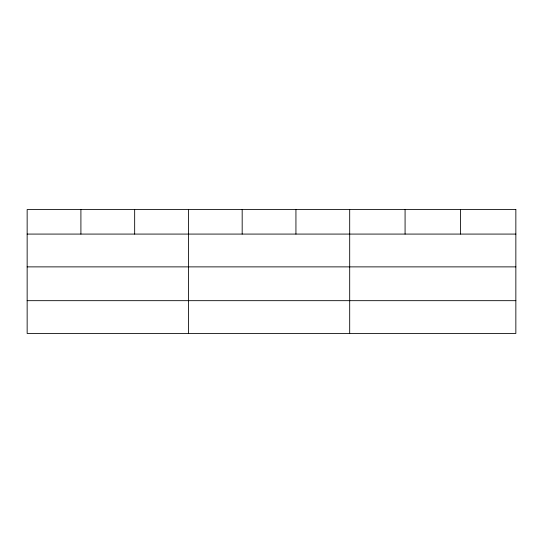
<?xml version="1.0" encoding="UTF-8"?>
<svg xmlns="http://www.w3.org/2000/svg" width="543" height="543" viewBox="0 0 543 543"><rect width="100%" height="100%" fill="white"/><g stroke="black" fill="none" stroke-linecap="round" stroke-linejoin="round"><path stroke-width="0.81" d="M27.15 234.081L515.85 234.081M27.15 266.878L515.85 266.878M27.15 300.673L515.85 300.673M460.464 209.537L460.464 234.081M405.078 209.537L405.078 234.081M349.692 209.537L349.692 333.463M295.935 209.537L295.935 234.081M242.178 209.537L242.178 234.081M188.421 209.537L188.421 333.463M134.664 209.537L134.664 234.081M80.907 209.537L80.907 234.081M515.85 209.537L27.15 209.537L27.15 333.463L515.85 333.463L515.85 209.537"/></g></svg>
